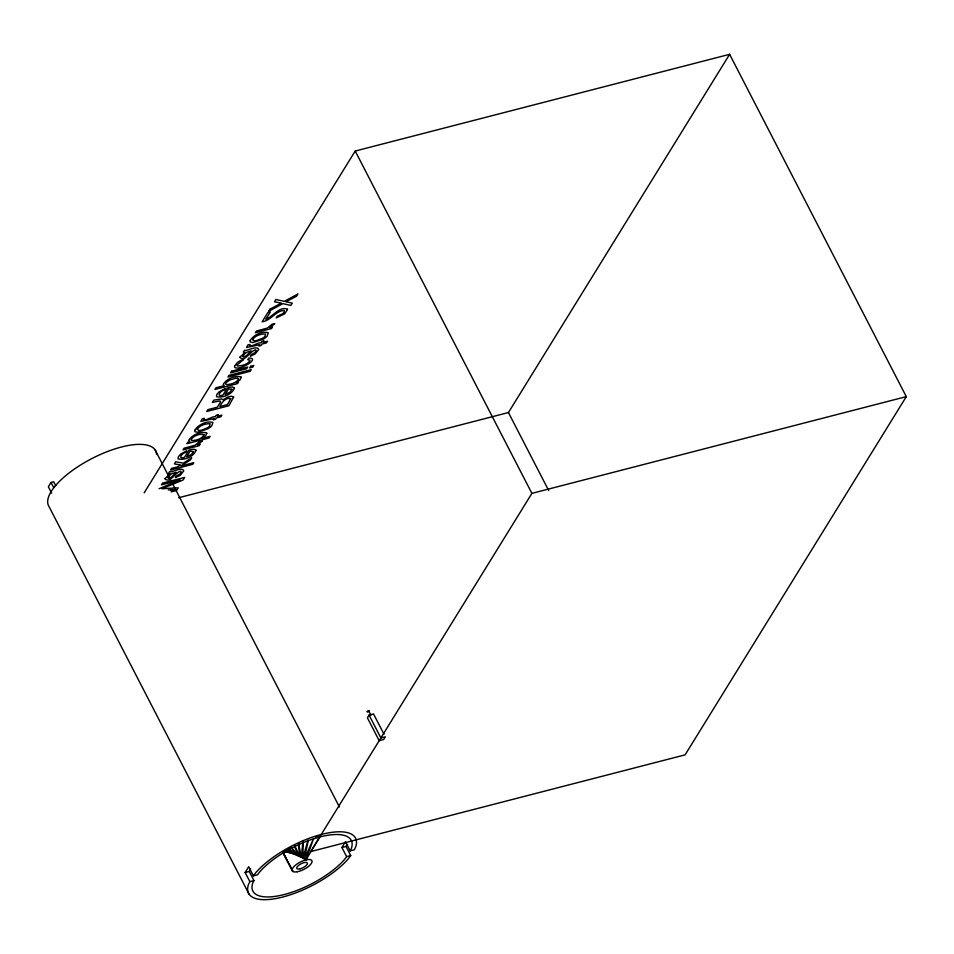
<?xml version="1.0" encoding="UTF-8"?>
<svg xmlns="http://www.w3.org/2000/svg" width="954" height="954" viewBox="0 0 954 954"><rect width="100%" height="100%" fill="white"/><g stroke="black" fill="none" stroke-linecap="round" stroke-linejoin="round"><path stroke-width="1.43" d="M303.241 841.213L302.859 858.063L305.96 859.888L319.84 836.944A55.344 20.463 -27.3 0 1 351.442 848.261L350.19 850.873L345.467 841.726L341.914 847.498L346.636 856.644L344.501 859.482A55.344 20.463 -27.3 0 1 284.292 894.518A55.344 20.463 -27.3 0 1 252.691 883.201L253.955 880.578L249.232 871.431L250.544 868.677M302.99 841.297L301.285 857.229L302.859 858.063L307.999 840.355M308.214 840.474L304.421 858.946L313.556 838.673L305.96 859.888M347.494 844.433L346.004 846.436L350.726 855.583L348.21 858.934A60.174 22.252 -27.3 0 1 282.742 897.034A60.174 22.252 -27.3 0 1 248.386 884.728L249.865 881.639L245.142 872.493L248.696 866.733L253.418 875.879L257.508 874.818L259.631 871.968A55.344 20.463 -27.3 0 1 310.36 839.854L319.495 837.04L315.5 837.254M55.666 485.61L53.686 481.77L51.015 482.462L48.344 486.778L51.647 493.17M144.185 492.813L355.21 151.042L729.619 54.318L906.3 396.637L685.115 754.852L310.706 851.576L531.891 493.361L906.3 396.637M178.66 497.738L508.434 412.545L729.619 54.318M369.079 715.106L367.397 717.837L379.179 740.686L383.627 739.529L385.321 736.798L380.873 737.943L369.079 715.106L373.527 713.95L384.009 734.258M371.297 714.534L370.903 715.178L368.542 710.611L366.932 711.636L367.66 712.054M253.418 875.879L255.922 872.516A60.174 22.252 -27.3 0 1 321.403 834.428A60.174 22.252 -27.3 0 1 355.759 846.723L354.28 849.823L350.19 850.873M368.614 711.624L369.341 710.849L368.542 710.611M159.068 488.722L180.139 480.005L161.441 484.87L162.526 483.118L184.671 477.405L183.049 480.017L161.93 488.734L178.243 487.816L176.609 490.451L171.076 491.882M245.142 872.493L249.232 871.431M341.914 847.498L346.004 846.436M249.865 881.639L253.955 880.578M346.636 856.644L350.726 855.583M171.052 490.428L174.2 489.64L168.286 489.962M283.386 851.672L286.272 851.469M283.159 851.922L289.05 851.922L287.714 851.362M283.123 851.517L289.05 851.922M284.542 851.994L290.457 852.506L301.285 857.229L298.59 843.372M284.864 851.493L289.062 852.256M283.493 851.469L291.912 853.103L286.462 851.326M285.198 850.98L293.415 853.711L286.856 850.241M286.272 849.835L294.941 854.343L288.275 848.738M288.49 848.619L296.515 855.011L290.875 847.2M292.043 848.118L298.089 855.714L294.941 847.355M282.956 852.435L292.938 871.515L282.992 852.471L292.067 870.167M508.434 412.545L548.681 490.523M355.21 151.042L531.891 493.361M155.168 450.002L339.421 807.001M51.015 482.462L53.651 487.577M249.018 894.053L49.059 506.646A60.174 22.252 -27.3 0 1 95.173 456.906A60.174 22.252 -27.3 0 1 156.528 454.199M294.774 845.745L299.687 856.453L298.423 844.958M196.023 450.24C193.889 456.656 184.265 460.651 178.04 458.898L178.326 456.751L180.664 454.14L186.734 450.801L185.72 452.434C182.035 452.745 177.265 459.852 184.468 457.383L188.964 450.109L193.805 449.191L196.023 450.24M234.469 387.968C232.335 394.384 222.711 398.39 216.486 396.625L216.773 394.479L219.11 391.867L225.192 388.528L224.178 390.174C220.481 390.472 215.711 397.591 222.914 395.111L227.41 387.837L232.251 386.919L234.469 387.968M203.989 434.642C202.26 439.15 195.987 440.462 191.647 440.569L191.062 439.687C193.388 435.632 199.839 433.426 203.989 434.642M193.495 451.54L191.444 454.509L186.65 456.787L190.061 451.266L193.495 451.54M231.941 389.28L229.89 392.237L225.108 394.515L228.507 388.993L231.941 389.28M197.299 429.324C198.623 432.4 204.502 428.787 206.863 428.107A4.365 1.61 -27.3 0 0 209.582 426.14L210.13 423.707C205.575 423.612 199.768 425.114 197.299 429.324M252.703 339.612C254.026 342.689 259.893 339.075 262.255 338.396A4.365 1.61 -27.3 0 0 264.973 336.428L265.522 333.995C260.979 333.9 255.159 335.403 252.703 339.612M241.267 377.379L239.943 379.93L236.318 382.566L238.464 382.005L237.463 383.627L214.96 389.447L215.986 387.777L224.238 385.643L223.212 384.355C226.539 378.75 234.887 375.423 241.04 376.866L241.267 377.379M234.529 366.074L234.72 367.326C238.798 371.297 261.42 357.977 248.755 358.06L247.754 359.682L250.127 360.218C248.016 364.559 242.161 365.668 237.784 366.014A3.935 1.455 -27.3 0 1 237.069 365.06L243.747 359.348L240.67 360.552A6.547 2.421 -27.3 0 0 237.176 362.723L234.529 366.074M230.725 398.677L227.469 404.579L219.897 406.535C221.531 402.66 226.003 396.936 230.725 398.677M194.735 430.337L194.866 431.673L197.526 432.293L208.02 428.775A7.882 2.91 -27.3 0 0 211.752 425.794L212.933 422.491C206.708 420.511 198.134 424.697 194.735 430.337M206.768 433.319L205.563 435.763L202.033 438.435L210.071 436.36L209.069 437.981L186.853 443.729L187.795 442.191L189.87 441.654L188.653 440.402C192.016 434.833 200.352 431.363 206.553 432.782L206.768 433.319M250.127 340.626L250.258 341.961L252.917 342.581L263.411 339.064A7.882 2.91 -27.3 0 0 267.144 336.082L268.324 332.779C262.1 330.799 253.525 334.985 250.127 340.626M233.647 397.079L228.9 405.76L206.756 411.484L207.9 409.636L217.393 407.179L220.493 402.028L220.398 401.133L219.253 401.014L212.348 402.433L213.744 400.167L221.543 398.927L223.117 399.798L227.708 397.102L231.285 396.172L233.647 397.079M164.911 478.646C169.645 484.227 175.655 471.872 180.664 471.181L181.212 472.039L179.769 474.186L176.323 476.034L175.369 477.584L180.258 475.33L183.776 470.847C182.095 466.148 171.565 473.136 169.562 471.622L168.369 473.53L170.11 473.744L164.911 478.646M239.848 357.261C244.594 362.854 250.592 350.5 255.6 349.796L256.149 350.667L254.718 352.813L251.272 354.661L250.306 356.212L255.195 353.946L258.713 349.474C257.031 344.764 246.502 351.764 244.498 350.249L243.306 352.145L245.059 352.372L239.848 357.261M287.476 309.561L284.53 313.938L276.266 317.873L277.316 316.179L282.837 313.639L284.268 312.053L284.304 310.491C275.575 310.575 270.924 320.782 262.135 321.796L267.764 312.685L270.328 312.018L265.844 319.268C273.082 316.656 278.806 306.449 287.321 308.965L287.476 309.561M203.929 418.913C203.774 422.431 213.541 415.384 215.151 416.85L216.129 415.276L218.347 414.692L217.357 416.278L221.865 415.121L220.827 416.803L216.319 417.971L215.497 419.319L213.279 419.891L214.101 418.544L200.877 421.394L202.2 418.866L204.335 418.317L203.929 418.913M249.543 345.038C249.388 348.556 259.154 341.508 260.764 342.975L261.742 341.389L263.96 340.816L262.982 342.403L267.49 341.246L266.44 342.927L261.933 344.096L261.11 345.443L258.892 346.016L259.715 344.668L246.502 347.518L247.813 344.99L249.948 344.442L249.543 345.038M167.773 477.024L168.238 478.288L171.326 477.238L176.144 472.254L171.589 473.721L167.773 477.024M242.721 355.639L243.187 356.915L246.275 355.854L251.081 350.881L246.526 352.348L242.721 355.639M199.601 441.535L195.093 445.22L184.086 448.201L183.049 449.871L199.195 445.697L200.173 444.111L197.383 444.838L202.463 440.796L199.601 441.535M271.938 324.384L267.43 328.057L256.423 331.05L255.398 332.719L271.532 328.546L272.51 326.96L269.732 327.675L274.812 323.644L271.938 324.384M238.536 379.048C236.198 383.198 230.51 384.522 226.074 384.605L225.549 383.746L226.325 382.399L229.771 380.062L235.65 378.261L237.94 378.213L238.536 379.048M171.613 468.402L170.623 470.012L192.768 464.288L193.757 462.69L180.89 466.005L190.395 459.947L191.718 457.825L183.323 463.179L175.703 461.772L174.391 463.906L180.616 464.908L177.671 466.84L171.613 468.402M229.055 375.375L228.018 377.045L250.163 371.321L251.2 369.651L229.055 375.375M231.643 371.178L230.594 372.871L246.669 368.721L247.718 367.028L231.643 371.178M269.91 309.215L268.527 311.433L282.897 303.634L290.863 305.411L292.294 303.098L285.962 301.81L296.563 296.181L297.922 293.975L284.304 301.345L275.921 299.473L274.502 301.774L281.335 303.086L269.91 309.215M250.711 366.253L249.662 367.946L252.738 367.147L253.788 365.454L250.711 366.253M297.326 871.753A11.066 4.09 -27.3 0 0 312.077 861.295A11.066 4.09 -27.3 0 0 296.813 864.145A11.066 4.09 -27.3 0 0 297.326 871.753M300.152 868.832A5.962 2.206 -27.3 0 0 307.391 863.048A5.962 2.206 -27.3 0 0 298.662 865.302A5.962 2.206 -27.3 0 0 300.152 868.832"/></g></svg>
